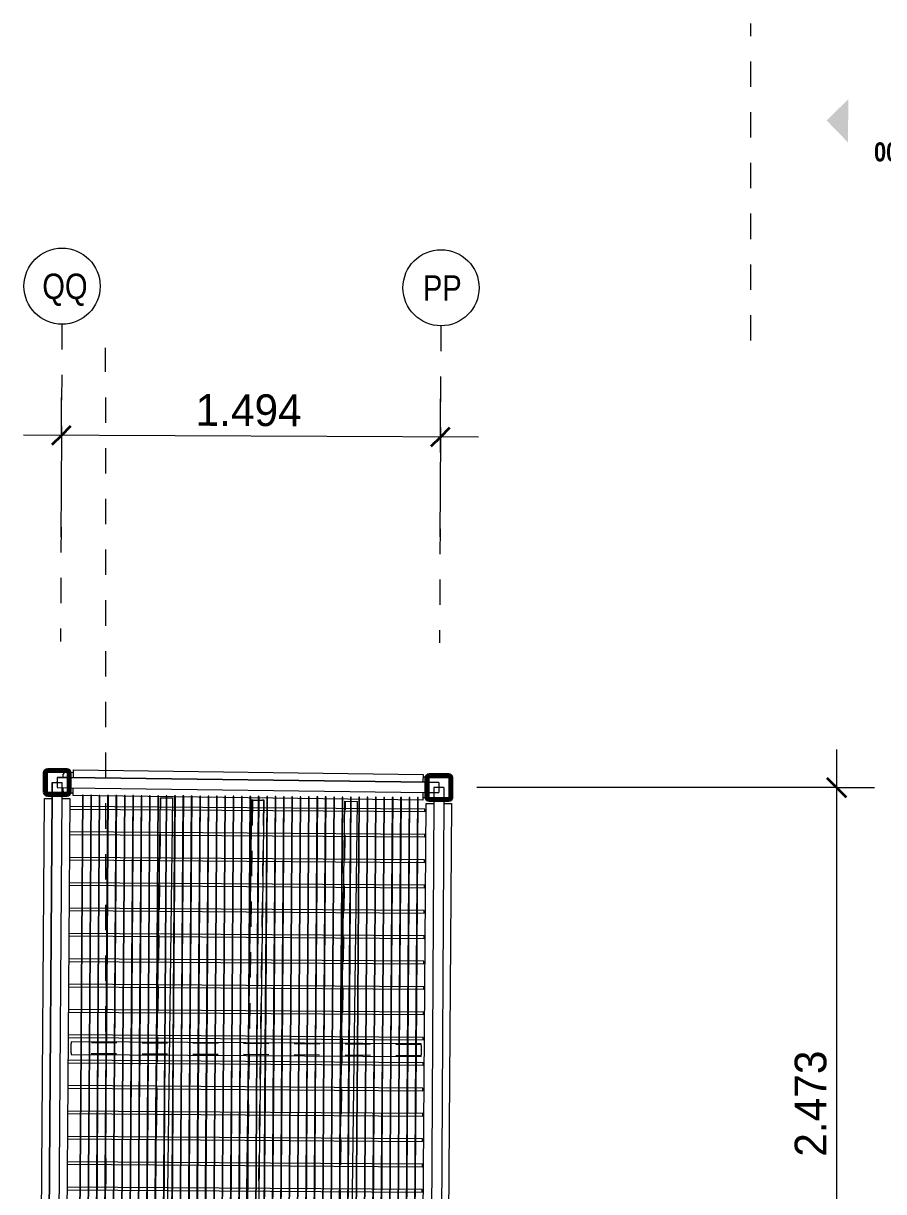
# Model space of a CAD drawing. Header units: metres. Extents: x 0.7 to 94.6, y -58.8 to 13.6.
# Drawn here: x 31.047 to 34.437, y -40.562 to -35.957 of the extents above; entities that cross this region are included whole.
import ezdxf

# ---------------------------------------------------------------- set-up
doc = ezdxf.new("R2010")
doc.units = ezdxf.units.M
doc.linetypes.add('Grid Line', pattern=[0.022225, 0.0127, -0.003175, 0.003175, -0.003175])
doc.linetypes.add('Hidden', pattern=[0.007144, 0.004763, -0.002381])
for name, color, linetype, lineweight in [('A-ANNO-DIMS', 7, 'Continuous', 9), ('A-ANNO-DIMS-50', 7, 'Continuous', 9), ('A-FLOR-HRAL', 7, 'Continuous', 18), ('A-GENM', 7, 'Continuous', 18), ('C-TOPO', 7, 'Continuous', 18), ('G-ANNO-SYMB', 7, 'Continuous', 9), ('S-BEAM', 7, 'Continuous', 18), ('S-COLS', 7, 'Continuous', 18), ('S-GRID', 7, 'Continuous', 9), ('S-GRID-IDEN', 7, 'Continuous', 9)]:
    doc.layers.add(name, color=color, linetype=linetype, lineweight=lineweight)
doc.styles.add('Century Gothic', font='GOTHIC.TTF', dxfattribs={"height": 0.125})
doc.styles.add('Saira Condensed', font='SairaCondensed-Regular.ttf', dxfattribs={"height": 0.1})
doc.styles.add('Saira Condensed_B', font='', dxfattribs={"height": 0.075})
doc.styles.get('Saira Condensed_B').set_extended_font_data('Saira Condensed', bold=True)
doc.dimstyles.new('C_G_2_5mm', dxfattribs={"dimscale": 0.3048, "dimtxt": 0.130521, "dimasz": 0.246063, "dimexe": 0.492126, "dimexo": 0.328084, "dimgap": 0.016404, "dimtad": 1, "dimdec": 3, "dimrnd": 0.001, "dimzin": 0, "dimdsep": 46, "dimtxsty": 'Century Gothic', "dimblk1": 'OBLIQUE', "dimblk2": 'OBLIQUE', "dimsah": 1, "dimcen": 0.09, "dimdle": 0.492126, "dimazin": 2, "dimtfac": 1, "dimtdec": 4, "dimtix": 1, "dimtmove": 0, "dimatfit": 3, "dimfxl": 1, "dimtvp": 1, "dimtolj": 1, "dimtzin": 0, "dimarcsym": 2})

# ---------------------------------------------------------------- blocks, each defined once
blk = doc.blocks.new('YADRAN_LASQUEMAS_ARQ_MO_000_SITIO_rvt-3-PLANTA TERRAZAS EXISTENTE -Actualización - Zona 02 - NAUX02')
at = {"layer": 'C-TOPO', "color": 254, "linetype": 'Hidden', "true_color": 0xcccccc}
blk.add_line((5.5656, -56.5313), (5.5555, -37.2364), dxfattribs=at)
blk = doc.blocks.new('FCA_N_Columna de acero - 100 x 100 mm-2381346-PLANTA TERRAZAS EXISTENTE -Actualización - Zona 02 - NAUX02')
at = {"layer": 'S-COLS', "lineweight": 50}
for p, q in [((0.038, 0.05), (-0.038, 0.05)), ((-0.05, 0.038), (-0.05, -0.038)), ((-0.044, -0.038), (-0.044, 0.038)), ((-0.038, 0.044), (0.038, 0.044)), ((0.044, 0.038), (0.044, -0.038)), ((0.05, -0.038), (0.05, 0.038)), ((0.038, -0.044), (-0.038, -0.044)), ((-0.038, -0.05), (0.038, -0.05))]:
    blk.add_line(p, q, dxfattribs=at)
for centre, radius, start, end in [((-0.038, 0.038), 0.012, 90, 180), ((0.038, 0.038), 0.012, 360, 90), ((-0.038, 0.038), 0.006, 90, 180), ((0.038, 0.038), 0.006, 0, 90), ((-0.038, -0.038), 0.012, 180, 270), ((-0.038, -0.038), 0.006, 180, 270), ((0.038, -0.038), 0.006, 270, 360), ((0.038, -0.038), 0.012, 270, 360)]:
    blk.add_arc(centre, radius, start, end, dxfattribs=at)
blk = doc.blocks.new('FCA_N_Columna de acero - 100 x 100 mm-2383056-PLANTA TERRAZAS EXISTENTE -Actualización - Zona 02 - NAUX02')
at = {"layer": 'S-COLS', "lineweight": 50}
for p, q in [((0.038, 0.05), (-0.038, 0.05)), ((-0.05, 0.038), (-0.05, -0.038)), ((-0.044, -0.038), (-0.044, 0.038)), ((-0.038, 0.044), (0.038, 0.044)), ((0.044, 0.038), (0.044, -0.038)), ((0.05, -0.038), (0.05, 0.038)), ((0.038, -0.044), (-0.038, -0.044)), ((-0.038, -0.05), (0.038, -0.05))]:
    blk.add_line(p, q, dxfattribs=at)
for centre, radius, start, end in [((-0.038, 0.038), 0.012, 90, 180), ((0.038, 0.038), 0.012, 360, 90), ((-0.038, 0.038), 0.006, 90, 180), ((0.038, 0.038), 0.006, 0, 90), ((-0.038, -0.038), 0.012, 180, 270), ((-0.038, -0.038), 0.006, 180, 270), ((0.038, -0.038), 0.006, 270, 360), ((0.038, -0.038), 0.012, 270, 360)]:
    blk.add_arc(centre, radius, start, end, dxfattribs=at)
blk = doc.blocks.new('M_S Shapes - 200x100 mm-2389673-PLANTA TERRAZAS EXISTENTE -Actualización - Zona 02 - NAUX02')
at = {"layer": 'S-BEAM'}
for p, q in [((-0.6889, 0.02), (-0.6889, 0.05)), ((-0.6889, 0.05), (0.6889, 0.05)), ((0.6889, 0.05), (0.6889, 0.02)), ((-0.6889, -0.05), (-0.6889, -0.02)), ((0.6889, -0.02), (0.6889, -0.05)), ((0.6889, -0.05), (-0.6889, -0.05))]:
    blk.add_line(p, q, dxfattribs=at)
blk = doc.blocks.new('M_HSS Square - 80 x 80 mm-2390024-PLANTA TERRAZAS EXISTENTE -Actualización - Zona 02 - NAUX02')
at = {"layer": 'S-BEAM'}
for p, q in [((6.8201, -38.9286), (6.8061, -38.9284)), ((6.8275, -38.935), (6.8273, -38.9487)), ((6.8268, -38.9887), (6.8266, -39.0023)), ((6.8051, -39.0084), (6.8195, -39.0086))]:
    blk.add_line(p, q, dxfattribs=at)
for centre, start_param, end_param in [((6.8215, -38.9349), 4.712389, 5.497787), ((6.8207, -39.0022), 3.972421, 4.712389)]:
    blk.add_ellipse(centre, major_axis=(0.00008, 0.00636), ratio=0.93358, start_param=start_param, end_param=end_param, dxfattribs=at)
blk = doc.blocks.new('M_HSS Square - 80 x 80 mm-2390025-PLANTA TERRAZAS EXISTENTE -Actualización - Zona 02 - NAUX02')
at = {"layer": 'S-BEAM'}
for p, q in [((5.3883, -38.9295), (5.3885, -38.9165)), ((5.4082, -38.9104), (5.3945, -38.9102)), ((5.4284, -38.9106), (5.4142, -38.9105)), ((5.3877, -38.9838), (5.3878, -38.97)), ((5.3935, -38.9902), (5.4072, -38.9904)), ((5.4132, -38.9905), (5.4274, -38.9906))]:
    blk.add_line(p, q, dxfattribs=at)
for centre, start_param, end_param in [((5.3944, -38.9166), 0, 1.570796), ((5.3936, -38.9838), 1.570796, 3.141593)]:
    blk.add_ellipse(centre, major_axis=(0.00008, 0.00636), ratio=0.924653, start_param=start_param, end_param=end_param, dxfattribs=at)
blk = doc.blocks.new('M_S Shapes - 200x100 mm-2390290-PLANTA TERRAZAS EXISTENTE -Actualización - Zona 02 - NAUX02')
at = {"layer": 'S-BEAM'}
for p, q in [((0.4933, 0.05), (2.9358, 0.05)), ((2.9358, 0.05), (2.9358, 0.0199)), ((2.9358, -0.0201), (2.9358, -0.05)), ((2.9358, -0.05), (0.6311, -0.05))]:
    blk.add_line(p, q, dxfattribs=at)
blk = doc.blocks.new('M_S Shapes - 200x100 mm-V34-PLANTA TERRAZAS EXISTENTE -Actualización - Zona 02 - NAUX02')
at = {"layer": 'S-BEAM'}
for p, q in [((-2.9358, 0.05), (2.9358, 0.05)), ((2.9358, 0.05), (2.9358, 0.02)), ((2.9358, -0.02), (2.9358, -0.05)), ((1.9987, -0.05), (-2.9005, -0.05)), ((2.9358, -0.05), (1.9992, -0.05))]:
    blk.add_line(p, q, dxfattribs=at)
blk = doc.blocks.new('M_HSS Square - 50 x 50 mm-2390655-PLANTA TERRAZAS EXISTENTE -Actualización - Zona 02 - NAUX02')
at = {"layer": 'S-BEAM'}
for p, q in [((0.6895, 0.025), (-0.6895, 0.025)), ((-0.6895, 0.025), (-0.6895, 0.01864)), ((-0.6895, -0.01864), (-0.6895, 0.01864)), ((0.6895, 0.01864), (0.6895, 0.025)), ((0.6895, 0.01864), (0.6895, -0.01864)), ((-0.6895, -0.01864), (-0.6895, -0.025)), ((-0.6895, -0.025), (0.6895, -0.025)), ((0.6895, -0.025), (0.6895, -0.01864))]:
    blk.add_line(p, q, dxfattribs=at)
at = {"layer": 'S-BEAM', "linetype": 'Hidden'}
for p, q in [((0.6895, 0.02182), (-0.6895, 0.02182)), ((0.6895, -0.02182), (-0.6895, -0.02182))]:
    blk.add_line(p, q, dxfattribs=at)
blk = doc.blocks.new('M_HSS Square - 50 x 50 mm-2391063-PLANTA TERRAZAS EXISTENTE -Actualización - Zona 02 - NAUX02')
at = {"layer": 'S-BEAM'}
for p, q in [((5.9483, 0.025), (4.1125, 0.025)), ((5.9483, 0.0186), (5.9483, 0.025)), ((5.9483, 0.0186), (5.9483, -0.0186)), ((4.1131, -0.025), (5.9483, -0.025)), ((5.9483, -0.025), (5.9483, -0.0186))]:
    blk.add_line(p, q, dxfattribs=at)
at = {"layer": 'S-BEAM', "linetype": 'Hidden'}
for p, q in [((5.9483, 0.0218), (4.1125, 0.0218)), ((5.9483, -0.0218), (4.1131, -0.0218))]:
    blk.add_line(p, q, dxfattribs=at)
blk = doc.blocks.new('M_L-Angle - L51X51X3_2-2392226-PLANTA TERRAZAS EXISTENTE -Actualización - Zona 02 - NAUX02')
at = {"layer": 'S-BEAM'}
for p, q in [((5.9486, 0.0136), (3.5146, 0.0136)), ((5.9486, 0.0136), (5.9486, -0.0372)), ((3.5149, -0.0372), (5.9486, -0.0372))]:
    blk.add_line(p, q, dxfattribs=at)
at = {"layer": 'S-BEAM', "linetype": 'Hidden'}
blk.add_line((3.5147, 0.0104), (5.9486, 0.0104), dxfattribs=at)
blk = doc.blocks.new('M_L-Angle - L51X51X3_2-2392227-PLANTA TERRAZAS EXISTENTE -Actualización - Zona 02 - NAUX02')
at = {"layer": 'S-BEAM'}
for p, q in [((4.7072, 0.0136), (-5.3929, 0.0136)), ((5.9495, 0.0136), (4.7076, 0.0136)), ((5.9495, 0.0136), (5.9495, -0.0372)), ((-5.3922, -0.0372), (5.9495, -0.0372))]:
    blk.add_line(p, q, dxfattribs=at)
at = {"layer": 'S-BEAM', "linetype": 'Hidden'}
for p, q in [((-5.3928, 0.0104), (4.7073, 0.0104)), ((4.7077, 0.0104), (5.9495, 0.0104))]:
    blk.add_line(p, q, dxfattribs=at)
blk = doc.blocks.new('M_RVR_Grating - Grating 2-2396054-PLANTA TERRAZAS EXISTENTE -Actualización - Zona 02 - NAUX02')
at = {"layer": 'A-GENM', "color": 253, "true_color": 0xaaaaaa}
for p, q in [((-0.65, 0.5), (-0.65, -0.45)), ((-0.647, 0.5), (-0.65, 0.5)), ((-0.647, -0.45), (-0.647, 0.5)), ((-0.617, 0.5), (-0.617, -0.5)), ((-0.614, 0.5), (-0.617, 0.5)), ((-0.614, -0.5), (-0.614, 0.5)), ((-0.584, 0.5), (-0.584, -0.4497)), ((-0.581, 0.5), (-0.584, 0.5)), ((-0.581, -0.4497), (-0.581, 0.5)), ((-0.551, 0.5), (-0.551, -0.4495)), ((-0.548, 0.5), (-0.551, 0.5)), ((-0.548, -0.4495), (-0.548, 0.5)), ((-0.518, 0.5), (-0.518, -0.5)), ((-0.515, 0.5), (-0.518, 0.5)), ((-0.515, -0.5), (-0.515, 0.5)), ((-0.485, 0.5), (-0.485, -0.5)), ((-0.482, 0.5), (-0.485, 0.5)), ((-0.482, -0.5), (-0.482, 0.5)), ((-0.452, 0.5), (-0.452, -0.5)), ((-0.449, 0.5), (-0.452, 0.5)), ((-0.449, -0.5), (-0.449, 0.5)), ((-0.419, 0.5), (-0.419, -0.5)), ((-0.416, 0.5), (-0.419, 0.5)), ((-0.416, -0.5), (-0.416, 0.5)), ((-0.386, 0.5), (-0.386, -0.5)), ((-0.383, 0.5), (-0.386, 0.5)), ((-0.383, -0.5), (-0.383, 0.5)), ((-0.353, 0.5), (-0.353, -0.5)), ((-0.35, 0.5), (-0.353, 0.5)), ((-0.35, -0.5), (-0.35, 0.5)), ((-0.32, 0.5), (-0.32, -0.5)), ((-0.317, 0.5), (-0.32, 0.5)), ((-0.317, -0.5), (-0.317, 0.5)), ((-0.287, 0.5), (-0.287, -0.5)), ((-0.284, 0.5), (-0.287, 0.5)), ((-0.284, -0.5), (-0.284, 0.5)), ((-0.254, 0.5), (-0.254, -0.5)), ((-0.251, 0.5), (-0.254, 0.5)), ((-0.251, -0.5), (-0.251, 0.5)), ((-0.221, 0.5), (-0.221, -0.5)), ((-0.218, 0.5), (-0.221, 0.5)), ((-0.218, -0.5), (-0.218, 0.5)), ((-0.188, 0.5), (-0.188, -0.5)), ((-0.185, 0.5), (-0.188, 0.5)), ((-0.185, -0.5), (-0.185, 0.5)), ((-0.155, 0.5), (-0.155, -0.5)), ((-0.152, 0.5), (-0.155, 0.5)), ((-0.152, -0.5), (-0.152, 0.5)), ((-0.122, 0.5), (-0.122, -0.5)), ((-0.119, 0.5), (-0.122, 0.5)), ((-0.119, -0.5), (-0.119, 0.5)), ((-0.089, 0.5), (-0.089, -0.5)), ((-0.086, 0.5), (-0.089, 0.5)), ((-0.086, -0.5), (-0.086, 0.5)), ((-0.056, 0.5), (-0.056, -0.5)), ((-0.053, 0.5), (-0.056, 0.5)), ((-0.053, -0.5), (-0.053, 0.5)), ((-0.023, 0.5), (-0.023, -0.5)), ((-0.02, 0.5), (-0.023, 0.5)), ((-0.02, -0.5), (-0.02, 0.5)), ((0.01, 0.5), (0.01, -0.5)), ((0.013, 0.5), (0.01, 0.5)), ((0.013, -0.5), (0.013, 0.5)), ((0.043, 0.5), (0.043, -0.5)), ((0.046, 0.5), (0.043, 0.5)), ((0.046, -0.5), (0.046, 0.5)), ((0.076, 0.5), (0.076, -0.5)), ((0.079, 0.5), (0.076, 0.5)), ((0.079, -0.5), (0.079, 0.5)), ((0.109, 0.5), (0.109, -0.5)), ((0.112, 0.5), (0.109, 0.5)), ((0.112, -0.5), (0.112, 0.5)), ((0.142, 0.5), (0.142, -0.5)), ((0.145, 0.5), (0.142, 0.5)), ((0.145, -0.5), (0.145, 0.5)), ((0.175, 0.5), (0.175, -0.5)), ((0.178, 0.5), (0.175, 0.5)), ((0.178, -0.5), (0.178, 0.5)), ((0.208, 0.5), (0.208, -0.5)), ((0.211, 0.5), (0.208, 0.5)), ((0.211, -0.5), (0.211, 0.5)), ((0.241, 0.5), (0.241, -0.5)), ((0.244, 0.5), (0.241, 0.5)), ((0.244, -0.5), (0.244, 0.5)), ((0.274, 0.5), (0.274, -0.5)), ((0.277, 0.5), (0.274, 0.5)), ((0.277, -0.5), (0.277, 0.5)), ((0.307, 0.5), (0.307, -0.5)), ((0.31, 0.5), (0.307, 0.5)), ((0.31, -0.5), (0.31, 0.5)), ((0.34, 0.5), (0.34, -0.5)), ((0.343, 0.5), (0.34, 0.5)), ((0.343, -0.5), (0.343, 0.5)), ((0.373, 0.5), (0.373, -0.5)), ((0.376, 0.5), (0.373, 0.5)), ((0.376, -0.5), (0.376, 0.5)), ((0.406, 0.5), (0.406, -0.5)), ((0.409, 0.5), (0.406, 0.5)), ((0.409, -0.5), (0.409, 0.5)), ((0.439, 0.5), (0.439, -0.5)), ((0.442, 0.5), (0.439, 0.5)), ((0.442, -0.5), (0.442, 0.5)), ((0.472, 0.5), (0.472, -0.5)), ((0.475, 0.5), (0.472, 0.5)), ((0.475, -0.5), (0.475, 0.5)), ((0.505, 0.5), (0.505, -0.5)), ((0.508, 0.5), (0.505, 0.5)), ((0.508, -0.5), (0.508, 0.5)), ((0.538, 0.5), (0.538, -0.5)), ((0.541, 0.5), (0.538, 0.5)), ((0.541, -0.5), (0.541, 0.5)), ((0.571, 0.5), (0.571, -0.5)), ((0.574, 0.5), (0.571, 0.5)), ((0.574, -0.5), (0.574, 0.5)), ((0.604, 0.5), (0.604, -0.5)), ((0.607, 0.5), (0.604, 0.5)), ((0.607, -0.5), (0.607, 0.5)), ((0.637, 0.5), (0.637, -0.5)), ((0.64, 0.5), (0.637, 0.5)), ((0.64, -0.5), (0.64, 0.5)), ((0.67, 0.5), (0.67, -0.5)), ((0.673, 0.5), (0.67, 0.5)), ((0.673, -0.5), (0.673, 0.5)), ((0.7, 0.455), (-0.7, 0.455)), ((-0.7, 0.445), (0.7, 0.445)), ((0.7, 0.445), (0.7, 0.455)), ((0.7, 0.355), (-0.7, 0.355)), ((-0.7, 0.345), (0.7, 0.345)), ((0.7, 0.345), (0.7, 0.355)), ((0.7, 0.255), (-0.7, 0.255)), ((-0.7, 0.245), (0.7, 0.245)), ((0.7, 0.245), (0.7, 0.255)), ((0.7, 0.155), (-0.7, 0.155)), ((-0.7, 0.145), (0.7, 0.145)), ((0.7, 0.145), (0.7, 0.155)), ((0.7, 0.055), (-0.7, 0.055)), ((0.7, 0.045), (0.7, 0.055)), ((-0.7, 0.045), (0.7, 0.045)), ((0.7, -0.045), (-0.7, -0.045)), ((0.7, -0.055), (0.7, -0.045)), ((-0.7, -0.055), (0.7, -0.055)), ((0.7, -0.145), (-0.7, -0.145)), ((-0.7, -0.155), (0.7, -0.155)), ((0.7, -0.155), (0.7, -0.145)), ((0.7, -0.245), (-0.7, -0.245)), ((-0.7, -0.255), (0.7, -0.255)), ((0.7, -0.255), (0.7, -0.245)), ((0.7, -0.345), (-0.7, -0.345)), ((-0.7, -0.355), (0.7, -0.355)), ((0.7, -0.355), (0.7, -0.345)), ((0.7, -0.445), (-0.7, -0.445)), ((-0.7, -0.45), (-0.7, -0.4505)), ((-0.7, -0.455), (0.7, -0.455)), ((-0.65, -0.4502), (-0.65, -0.5)), ((-0.647, -0.5), (-0.647, -0.4502)), ((-0.584, -0.4499), (-0.584, -0.5)), ((-0.581, -0.5), (-0.581, -0.4499)), ((-0.551, -0.45), (-0.551, -0.5)), ((-0.548, -0.5), (-0.548, -0.45)), ((0.7, -0.455), (0.7, -0.445)), ((-0.65, -0.5), (-0.647, -0.5)), ((-0.617, -0.5), (-0.614, -0.5)), ((-0.584, -0.5), (-0.581, -0.5)), ((-0.551, -0.5), (-0.548, -0.5)), ((-0.518, -0.5), (-0.515, -0.5)), ((-0.485, -0.5), (-0.482, -0.5)), ((-0.452, -0.5), (-0.449, -0.5)), ((-0.419, -0.5), (-0.416, -0.5)), ((-0.386, -0.5), (-0.383, -0.5)), ((-0.353, -0.5), (-0.35, -0.5)), ((-0.32, -0.5), (-0.317, -0.5)), ((-0.287, -0.5), (-0.284, -0.5)), ((-0.254, -0.5), (-0.251, -0.5)), ((-0.221, -0.5), (-0.218, -0.5)), ((-0.188, -0.5), (-0.185, -0.5)), ((-0.155, -0.5), (-0.152, -0.5)), ((-0.122, -0.5), (-0.119, -0.5)), ((-0.089, -0.5), (-0.086, -0.5)), ((-0.056, -0.5), (-0.053, -0.5)), ((-0.023, -0.5), (-0.02, -0.5)), ((0.01, -0.5), (0.013, -0.5)), ((0.043, -0.5), (0.046, -0.5)), ((0.076, -0.5), (0.079, -0.5)), ((0.109, -0.5), (0.112, -0.5)), ((0.142, -0.5), (0.145, -0.5)), ((0.175, -0.5), (0.178, -0.5)), ((0.208, -0.5), (0.211, -0.5)), ((0.241, -0.5), (0.244, -0.5)), ((0.274, -0.5), (0.277, -0.5)), ((0.307, -0.5), (0.31, -0.5)), ((0.34, -0.5), (0.343, -0.5)), ((0.373, -0.5), (0.376, -0.5)), ((0.406, -0.5), (0.409, -0.5)), ((0.439, -0.5), (0.442, -0.5)), ((0.472, -0.5), (0.475, -0.5)), ((0.505, -0.5), (0.508, -0.5)), ((0.538, -0.5), (0.541, -0.5)), ((0.571, -0.5), (0.574, -0.5)), ((0.604, -0.5), (0.607, -0.5)), ((0.637, -0.5), (0.64, -0.5)), ((0.67, -0.5), (0.673, -0.5))]:
    blk.add_line(p, q, dxfattribs=at)
blk = doc.blocks.new('M_RVR_Grating - Grating 2-2400766-PLANTA TERRAZAS EXISTENTE -Actualización - Zona 02 - NAUX02')
at = {"layer": 'A-GENM', "color": 253, "true_color": 0xaaaaaa}
for p, q in [((-0.647, 0.5), (-0.65, 0.5)), ((-0.65, 0.5), (-0.65, -0.5)), ((-0.647, -0.5), (-0.647, 0.5)), ((-0.614, 0.5), (-0.617, 0.5)), ((-0.617, 0.5), (-0.617, -0.5)), ((-0.614, -0.5), (-0.614, 0.5)), ((-0.581, 0.5), (-0.584, 0.5)), ((-0.584, 0.5), (-0.584, -0.5)), ((-0.581, -0.5), (-0.581, 0.5)), ((-0.548, 0.5), (-0.551, 0.5)), ((-0.551, 0.5), (-0.551, -0.5)), ((-0.548, -0.5), (-0.548, 0.5)), ((-0.515, 0.5), (-0.518, 0.5)), ((-0.518, 0.5), (-0.518, -0.5)), ((-0.515, -0.5), (-0.515, 0.5)), ((-0.482, 0.5), (-0.485, 0.5)), ((-0.485, 0.5), (-0.485, 0.25)), ((-0.482, 0.25), (-0.482, 0.5)), ((-0.449, 0.5), (-0.452, 0.5)), ((-0.452, 0.5), (-0.452, 0.25)), ((-0.449, 0.25), (-0.449, 0.5)), ((-0.416, 0.5), (-0.419, 0.5)), ((-0.419, 0.5), (-0.419, 0.25)), ((-0.416, 0.25), (-0.416, 0.5)), ((-0.383, 0.5), (-0.386, 0.5)), ((-0.386, 0.5), (-0.386, 0.2502)), ((-0.383, 0.2502), (-0.383, 0.5)), ((-0.35, 0.5), (-0.353, 0.5)), ((-0.353, 0.5), (-0.353, 0.2504)), ((-0.35, 0.2504), (-0.35, 0.5)), ((-0.317, 0.5), (-0.32, 0.5)), ((-0.32, 0.5), (-0.32, -0.5)), ((-0.317, -0.5), (-0.317, 0.5)), ((-0.284, 0.5), (-0.287, 0.5)), ((-0.287, 0.5), (-0.287, -0.5)), ((-0.284, -0.5), (-0.284, 0.5)), ((-0.251, 0.5), (-0.254, 0.5)), ((-0.254, 0.5), (-0.254, -0.05)), ((-0.251, -0.05), (-0.251, 0.5)), ((-0.218, 0.5), (-0.221, 0.5)), ((-0.221, 0.5), (-0.221, -0.05)), ((-0.218, -0.05), (-0.218, 0.5)), ((-0.185, 0.5), (-0.188, 0.5)), ((-0.188, 0.5), (-0.188, -0.0499)), ((-0.185, -0.0499), (-0.185, 0.5)), ((-0.152, 0.5), (-0.155, 0.5)), ((-0.155, 0.5), (-0.155, -0.0497)), ((-0.152, -0.0497), (-0.152, 0.5)), ((-0.119, 0.5), (-0.122, 0.5)), ((-0.122, 0.5), (-0.122, -0.0495)), ((-0.119, -0.0495), (-0.119, 0.5)), ((-0.086, 0.5), (-0.089, 0.5)), ((-0.089, 0.5), (-0.089, -0.5)), ((-0.086, -0.5), (-0.086, 0.5)), ((-0.053, 0.5), (-0.056, 0.5)), ((-0.056, 0.5), (-0.056, -0.35)), ((-0.053, -0.35), (-0.053, 0.5)), ((-0.02, 0.5), (-0.023, 0.5)), ((-0.023, 0.5), (-0.023, -0.35)), ((-0.02, -0.35), (-0.02, 0.5)), ((0.013, 0.5), (0.01, 0.5)), ((0.01, 0.5), (0.01, -0.35)), ((0.013, -0.35), (0.013, 0.5)), ((0.046, 0.5), (0.043, 0.5)), ((0.043, 0.5), (0.043, -0.3498)), ((0.046, -0.3498), (0.046, 0.5)), ((0.079, 0.5), (0.076, 0.5)), ((0.076, 0.5), (0.076, -0.3496)), ((0.079, -0.3496), (0.079, 0.5)), ((0.112, 0.5), (0.109, 0.5)), ((0.109, 0.5), (0.109, -0.5)), ((0.112, -0.5), (0.112, 0.5)), ((0.145, 0.5), (0.142, 0.5)), ((0.142, 0.5), (0.142, -0.5)), ((0.145, -0.5), (0.145, 0.5)), ((0.178, 0.5), (0.175, 0.5)), ((0.175, 0.5), (0.175, -0.5)), ((0.178, -0.5), (0.178, 0.5)), ((0.211, 0.5), (0.208, 0.5)), ((0.208, 0.5), (0.208, -0.5)), ((0.211, -0.5), (0.211, 0.5)), ((0.244, 0.5), (0.241, 0.5)), ((0.241, 0.5), (0.241, -0.5)), ((0.244, -0.5), (0.244, 0.5)), ((0.277, 0.5), (0.274, 0.5)), ((0.274, 0.5), (0.274, -0.5)), ((0.277, -0.5), (0.277, 0.5)), ((0.31, 0.5), (0.307, 0.5)), ((0.307, 0.5), (0.307, -0.5)), ((0.31, -0.5), (0.31, 0.5)), ((0.343, 0.5), (0.34, 0.5)), ((0.34, 0.5), (0.34, -0.5)), ((0.343, -0.5), (0.343, 0.5)), ((0.376, 0.5), (0.373, 0.5)), ((0.373, 0.5), (0.373, -0.5)), ((0.376, -0.5), (0.376, 0.5)), ((0.409, 0.5), (0.406, 0.5)), ((0.406, 0.5), (0.406, -0.5)), ((0.409, -0.5), (0.409, 0.5)), ((0.442, 0.5), (0.439, 0.5)), ((0.439, 0.5), (0.439, -0.5)), ((0.442, -0.5), (0.442, 0.5)), ((0.475, 0.5), (0.472, 0.5)), ((0.472, 0.5), (0.472, -0.5)), ((0.475, -0.5), (0.475, 0.5)), ((0.508, 0.5), (0.505, 0.5)), ((0.505, 0.5), (0.505, -0.5)), ((0.508, -0.5), (0.508, 0.5)), ((0.541, 0.5), (0.538, 0.5)), ((0.538, 0.5), (0.538, -0.5)), ((0.541, -0.5), (0.541, 0.5)), ((0.574, 0.5), (0.571, 0.5)), ((0.571, 0.5), (0.571, -0.5)), ((0.574, -0.5), (0.574, 0.5)), ((0.607, 0.5), (0.604, 0.5)), ((0.604, 0.5), (0.604, -0.5)), ((0.607, -0.5), (0.607, 0.5)), ((0.64, 0.5), (0.637, 0.5)), ((0.637, 0.5), (0.637, -0.5)), ((0.64, -0.5), (0.64, 0.5)), ((0.673, 0.5), (0.67, 0.5)), ((0.67, 0.5), (0.67, -0.5)), ((0.673, -0.5), (0.673, 0.5)), ((0.7, 0.455), (-0.7, 0.455)), ((-0.7, 0.445), (0.7, 0.445)), ((0.7, 0.445), (0.7, 0.455)), ((0.7, 0.355), (-0.7, 0.355)), ((-0.7, 0.345), (0.7, 0.345)), ((0.7, 0.345), (0.7, 0.355)), ((0.7, 0.255), (-0.7, 0.255)), ((-0.7, 0.245), (0.7, 0.245)), ((-0.485, 0.2495), (-0.485, -0.5)), ((-0.482, -0.5), (-0.482, 0.2495)), ((-0.452, 0.2497), (-0.452, -0.5)), ((-0.449, -0.5), (-0.449, 0.2497)), ((-0.419, 0.2499), (-0.419, -0.5)), ((-0.416, -0.5), (-0.416, 0.25)), ((-0.386, 0.25), (-0.386, -0.5)), ((-0.383, -0.5), (-0.383, 0.25)), ((-0.353, 0.25), (-0.353, -0.5)), ((-0.35, -0.5), (-0.35, 0.25)), ((0.7, 0.245), (0.7, 0.255)), ((0.7, 0.155), (-0.7, 0.155)), ((-0.7, 0.145), (0.7, 0.145)), ((0.7, 0.145), (0.7, 0.155)), ((0.7, 0.055), (-0.7, 0.055)), ((0.7, 0.045), (0.7, 0.055)), ((-0.7, 0.045), (0.7, 0.045)), ((0.7, -0.045), (-0.7, -0.045)), ((0.7, -0.055), (0.7, -0.045)), ((-0.7, -0.055), (0.7, -0.055)), ((-0.254, -0.0504), (-0.254, -0.5)), ((-0.251, -0.5), (-0.251, -0.0504)), ((-0.221, -0.0502), (-0.221, -0.5)), ((-0.218, -0.5), (-0.218, -0.0501)), ((-0.188, -0.05), (-0.188, -0.5)), ((-0.185, -0.5), (-0.185, -0.05)), ((-0.155, -0.05), (-0.155, -0.5)), ((-0.152, -0.5), (-0.152, -0.05)), ((-0.122, -0.05), (-0.122, -0.5)), ((-0.119, -0.5), (-0.119, -0.05)), ((0.7, -0.145), (-0.7, -0.145)), ((-0.7, -0.155), (0.7, -0.155)), ((0.7, -0.155), (0.7, -0.145)), ((0.7, -0.245), (-0.7, -0.245)), ((-0.7, -0.255), (0.7, -0.255)), ((0.7, -0.255), (0.7, -0.245)), ((0.7, -0.345), (-0.7, -0.345)), ((-0.7, -0.355), (0.7, -0.355)), ((-0.056, -0.3505), (-0.056, -0.5)), ((-0.053, -0.5), (-0.053, -0.3505)), ((-0.023, -0.3503), (-0.023, -0.5)), ((-0.02, -0.5), (-0.02, -0.3503)), ((0.01, -0.35), (0.01, -0.5)), ((0.013, -0.5), (0.013, -0.35)), ((0.043, -0.35), (0.043, -0.5)), ((0.046, -0.5), (0.046, -0.35)), ((0.076, -0.35), (0.076, -0.5)), ((0.079, -0.5), (0.079, -0.35)), ((0.7, -0.355), (0.7, -0.345)), ((0.7, -0.445), (-0.7, -0.445)), ((-0.7, -0.455), (0.7, -0.455)), ((0.7, -0.455), (0.7, -0.445)), ((-0.65, -0.5), (-0.647, -0.5)), ((-0.617, -0.5), (-0.614, -0.5)), ((-0.584, -0.5), (-0.581, -0.5)), ((-0.551, -0.5), (-0.548, -0.5)), ((-0.518, -0.5), (-0.515, -0.5)), ((-0.485, -0.5), (-0.482, -0.5)), ((-0.452, -0.5), (-0.449, -0.5)), ((-0.419, -0.5), (-0.416, -0.5)), ((-0.386, -0.5), (-0.383, -0.5)), ((-0.353, -0.5), (-0.35, -0.5)), ((-0.32, -0.5), (-0.317, -0.5)), ((-0.287, -0.5), (-0.284, -0.5)), ((-0.254, -0.5), (-0.251, -0.5)), ((-0.221, -0.5), (-0.218, -0.5)), ((-0.188, -0.5), (-0.185, -0.5)), ((-0.155, -0.5), (-0.152, -0.5)), ((-0.122, -0.5), (-0.119, -0.5)), ((-0.089, -0.5), (-0.086, -0.5)), ((-0.056, -0.5), (-0.053, -0.5)), ((-0.023, -0.5), (-0.02, -0.5)), ((0.01, -0.5), (0.013, -0.5)), ((0.043, -0.5), (0.046, -0.5)), ((0.076, -0.5), (0.079, -0.5)), ((0.109, -0.5), (0.112, -0.5)), ((0.142, -0.5), (0.145, -0.5)), ((0.175, -0.5), (0.178, -0.5)), ((0.208, -0.5), (0.211, -0.5)), ((0.241, -0.5), (0.244, -0.5)), ((0.274, -0.5), (0.277, -0.5)), ((0.307, -0.5), (0.31, -0.5)), ((0.34, -0.5), (0.343, -0.5)), ((0.373, -0.5), (0.376, -0.5)), ((0.406, -0.5), (0.409, -0.5)), ((0.439, -0.5), (0.442, -0.5)), ((0.472, -0.5), (0.475, -0.5)), ((0.505, -0.5), (0.508, -0.5)), ((0.538, -0.5), (0.541, -0.5)), ((0.571, -0.5), (0.574, -0.5)), ((0.604, -0.5), (0.607, -0.5)), ((0.637, -0.5), (0.64, -0.5)), ((0.67, -0.5), (0.673, -0.5))]:
    blk.add_line(p, q, dxfattribs=at)
blk = doc.blocks.new('Top Rail Type - Top Rail_Internal_-2401983-PLANTA TERRAZAS EXISTENTE -Actualización - Zona 02 - NAUX02')
at = {"layer": 'A-FLOR-HRAL'}
blk.add_line((-7.95, -38.7635), (-7.9522, -38.7627), dxfattribs=at)
blk = doc.blocks.new('Top Rail Type - Top Rail_Internal_-V47-PLANTA TERRAZAS EXISTENTE -Actualización - Zona 02 - NAUX02')
at = {"layer": 'A-FLOR-HRAL'}
for p, q in [((-7.9707, -38.7552), (-7.9872, -38.7961)), ((-7.9336, -38.7701), (-7.9707, -38.7552)), ((-7.9336, -38.7701), (-7.95, -38.8109)), ((-7.9894, -38.8017), (-10.1911, -44.2732)), ((-7.9522, -38.8164), (-10.1539, -44.2879))]:
    blk.add_line(p, q, dxfattribs=at)
blk = doc.blocks.new('Top Rail Type - Top Rail_Internal_-2402019-PLANTA TERRAZAS EXISTENTE -Actualización - Zona 02 - NAUX02')
at = {"layer": 'A-FLOR-HRAL'}
for p, q in [((-9.2956, -38.1887), (-9.3361, -38.172)), ((-9.3512, -38.2091), (-9.3103, -38.2259)), ((-9.3428, -38.1884), (-9.3437, -38.1905)), ((-7.9911, -38.7251), (-9.2901, -38.1909)), ((-9.3048, -38.2281), (-8.0058, -38.7623)), ((-8.0002, -38.7646), (-7.9598, -38.7812)), ((-7.9446, -38.7442), (-7.9855, -38.7274)), ((-7.9522, -38.7627), (-7.9513, -38.7605))]:
    blk.add_line(p, q, dxfattribs=at)
blk = doc.blocks.new('Top Rail Type - Top Rail_Internal_-V48-PLANTA TERRAZAS EXISTENTE -Actualización - Zona 02 - NAUX02')
at = {"layer": 'A-FLOR-HRAL'}
for p, q in [((-9.3361, -38.172), (-9.3513, -38.209)), ((-9.3361, -38.172), (-9.2956, -38.1887)), ((-9.3512, -38.2091), (-9.3103, -38.2259)), ((-9.2901, -38.1909), (-7.9911, -38.7251)), ((-9.3048, -38.2281), (-8.0058, -38.7623)), ((-8.0002, -38.7646), (-7.9598, -38.7812)), ((-7.9855, -38.7274), (-7.9446, -38.7442)), ((-7.9446, -38.7442), (-7.9598, -38.7812))]:
    blk.add_line(p, q, dxfattribs=at)
blk = doc.blocks.new('Top Rail Type - Top Rail_Internal_-2402045-PLANTA TERRAZAS EXISTENTE -Actualización - Zona 02 - NAUX02')
at = {"layer": 'A-FLOR-HRAL'}
for p, q in [((-9.3622, -38.183), (-9.3788, -38.224)), ((-9.3437, -38.1905), (-9.3458, -38.1896)), ((-9.3416, -38.2387), (-9.3252, -38.1981)), ((-9.381, -38.2295), (-11.5895, -43.6982)), ((-11.5523, -43.713), (-9.3438, -38.2442))]:
    blk.add_line(p, q, dxfattribs=at)
blk = doc.blocks.new('Top Rail Type - Top Rail_Internal_-V49-PLANTA TERRAZAS EXISTENTE -Actualización - Zona 02 - NAUX02')
at = {"layer": 'A-FLOR-HRAL'}
for p, q in [((-9.3788, -38.224), (-9.3622, -38.183)), ((-9.3622, -38.183), (-9.3251, -38.198)), ((-9.3416, -38.2387), (-9.3252, -38.1981)), ((-11.5895, -43.6982), (-9.381, -38.2295)), ((-11.5523, -43.713), (-9.3438, -38.2442))]:
    blk.add_line(p, q, dxfattribs=at)
blk = doc.blocks.new('Grid - 3mm-1144979-PLANTA TERRAZAS EXISTENTE -Actualización - Zona 02 - NAUX02')
at = {"layer": 'S-GRID-IDEN'}
blk.add_circle((0, 0), 0.003, dxfattribs=at)
blk = doc.blocks.new('DIMBLOCK12-PLANTA TERRAZAS EXISTENTE -Actualización - Zona 02 - NAUX02')
at = {"layer": 'A-ANNO-DIMS-50'}
for p, q in [((31.1968, -37.5813), (31.1975, -37.4313)), ((32.6904, -37.5876), (32.6911, -37.4377)), ((32.8404, -37.5883), (31.0468, -37.5807)), ((31.1968, -37.5813), (31.1951, -37.9817)), ((32.6904, -37.5876), (32.6888, -37.9817))]:
    blk.add_line(p, q, dxfattribs=at)
at = {"layer": 'A-ANNO-DIMS-50', "lineweight": 35}
for p, q in [((31.1968, -37.5813), (31.2345, -37.544)), ((32.6904, -37.5876), (32.7281, -37.5503)), ((31.1968, -37.5813), (31.1592, -37.6186)), ((32.6904, -37.5876), (32.6528, -37.625))]:
    blk.add_line(p, q, dxfattribs=at)
at = {"layer": 'A-ANNO-DIMS-50', "color": 0, "insert": (31.7258, -37.4183), "char_height": 0.125, "width": 0.52457, "attachment_point": 1, "rotation": 359.7568, "line_spacing_factor": 0.984502, "style": 'Century Gothic'}
blk.add_mtext('1.494', dxfattribs=at)
blk = doc.blocks.new('_Oblique')
at = {"color": 0, "linetype": 'ByBlock', "lineweight": -2}
blk.add_line((-0.5, -0.5), (0.5, 0.5), dxfattribs=at)
blk = doc.blocks.new('Section - Símbolo_Detalle_Plano-1146154-PLANTA TERRAZAS EXISTENTE -Actualización - Zona 02 - NAUX02')
at = {"layer": 'G-ANNO-SYMB', "true_color": 0x808080}
blk.add_hatch(color=8, dxfattribs=at).paths.add_polyline_path([(-0.004296, 0.004296), (-0.007704, 0.004296), (-0.006, 0.006)])
blk = doc.blocks.new('DIMBLOCK14-PLANTA TERRAZAS EXISTENTE -Actualización - Zona 02 - NAUX02')
at = {"layer": 'A-ANNO-DIMS-50'}
for p, q in [((34.2519, -38.8192), (34.2519, -41.4419)), ((34.2519, -38.9692), (32.8346, -38.9692)), ((34.2519, -38.9692), (34.4019, -38.9692)), ((34.2519, -41.4419), (34.089, -41.4419)), ((34.2519, -41.4419), (34.4019, -41.4419))]:
    blk.add_line(p, q, dxfattribs=at)
at = {"layer": 'A-ANNO-DIMS-50', "lineweight": 35}
for p, q in [((34.2519, -38.9692), (34.2144, -38.9317)), ((34.2519, -38.9692), (34.2894, -39.0067)), ((34.2519, -41.4419), (34.2144, -41.4044)), ((34.2519, -41.4419), (34.2894, -41.4794))]:
    blk.add_line(p, q, dxfattribs=at)
at = {"layer": 'A-ANNO-DIMS-50', "color": 0, "insert": (34.0867, -40.4242), "char_height": 0.125, "width": 0.52457, "attachment_point": 1, "rotation": 90, "line_spacing_factor": 0.984502, "style": 'Century Gothic'}
blk.add_mtext('2.473', dxfattribs=at)

msp = doc.modelspace()

# ---------------------------------------------------------------- linework, layer by layer
at = {"layer": 'S-GRID', "color": 8, "linetype": 'Grid Line', "true_color": 0x808080}
for p, q in [((33.914, -37.2072), (33.914, -35.9572)), ((31.1987, -37.143), (31.1934, -38.393)), ((32.6923, -37.1493), (32.687, -38.3993))]:
    msp.add_line(p, q, dxfattribs=at)

# ---------------------------------------------------------------- block references
at = {"lineweight": 5}
msp.add_blockref('YADRAN_LASQUEMAS_ARQ_MO_000_SITIO_rvt-3-PLANTA TERRAZAS EXISTENTE -Actualización - Zona 02 - NAUX02', (25.8156, 0), dxfattribs=at)
at = {"layer": 'A-FLOR-HRAL', "rotation": 21.59000000000035}
for name in ['Top Rail Type - Top Rail_Internal_-V48-PLANTA TERRAZAS EXISTENTE -Actualización - Zona 02 - NAUX02', 'Top Rail Type - Top Rail_Internal_-2402019-PLANTA TERRAZAS EXISTENTE -Actualización - Zona 02 - NAUX02', 'Top Rail Type - Top Rail_Internal_-V47-PLANTA TERRAZAS EXISTENTE -Actualización - Zona 02 - NAUX02', 'Top Rail Type - Top Rail_Internal_-V49-PLANTA TERRAZAS EXISTENTE -Actualización - Zona 02 - NAUX02', 'Top Rail Type - Top Rail_Internal_-2402045-PLANTA TERRAZAS EXISTENTE -Actualización - Zona 02 - NAUX02', 'Top Rail Type - Top Rail_Internal_-2401983-PLANTA TERRAZAS EXISTENTE -Actualización - Zona 02 - NAUX02']:
    msp.add_blockref(name, (25.8156, 0), dxfattribs=at)
at = {"layer": 'A-GENM', "color": 253, "true_color": 0xaaaaaa}
for name, p, rotation in [('M_RVR_Grating - Grating 2-2396054-PLANTA TERRAZAS EXISTENTE -Actualización - Zona 02 - NAUX02', (31.9263, -39.5042), 359.5987816078666), ('M_RVR_Grating - Grating 2-2400766-PLANTA TERRAZAS EXISTENTE -Actualización - Zona 02 - NAUX02', (31.9193, -40.5041), 359.5987816078475)]:
    msp.add_blockref(name, p, dxfattribs=dict(at, rotation=rotation))
at = {"layer": 'G-ANNO-SYMB', "color": 8, "lineweight": 18, "true_color": 0x808080, "extrusion": (0, 0, -1), "xscale": 49.99999999999998, "yscale": 49.99999999999998, "zscale": 49.99999999999998, "rotation": 270.7616527182891}
msp.add_blockref('Section - Símbolo_Detalle_Plano-1146154-PLANTA TERRAZAS EXISTENTE -Actualización - Zona 02 - NAUX02', (-34.5083, -36.6438), dxfattribs=at)
at = {"layer": 'S-BEAM'}
for name, p, rotation in [('M_S Shapes - 200x100 mm-2389673-PLANTA TERRAZAS EXISTENTE -Actualización - Zona 02 - NAUX02', (31.9324, -38.9592), 359.2383472817113), ('M_S Shapes - 200x100 mm-V34-PLANTA TERRAZAS EXISTENTE -Actualización - Zona 02 - NAUX02', (31.1592, -41.9481), 89.59878160786582), ('M_L-Angle - L51X51X3_2-2392227-PLANTA TERRAZAS EXISTENTE -Actualización - Zona 02 - NAUX02', (31.5225, -44.9587), 89.2628440606176), ('M_HSS Square - 50 x 50 mm-2391063-PLANTA TERRAZAS EXISTENTE -Actualización - Zona 02 - NAUX02', (31.8946, -44.9667), 89.26284406061761), ('M_L-Angle - L51X51X3_2-2392226-PLANTA TERRAZAS EXISTENTE -Actualización - Zona 02 - NAUX02', (32.2502, -44.9712), 89.2628440606176), ('M_S Shapes - 200x100 mm-2390290-PLANTA TERRAZAS EXISTENTE -Actualización - Zona 02 - NAUX02', (32.6636, -41.9681), 89.59878160786585), ('M_HSS Square - 50 x 50 mm-2390655-PLANTA TERRAZAS EXISTENTE -Actualización - Zona 02 - NAUX02', (31.9251, -40.0003), 359.6707901276622)]:
    msp.add_blockref(name, p, dxfattribs=dict(at, rotation=rotation))
for name in ['M_HSS Square - 80 x 80 mm-2390025-PLANTA TERRAZAS EXISTENTE -Actualización - Zona 02 - NAUX02', 'M_HSS Square - 80 x 80 mm-2390024-PLANTA TERRAZAS EXISTENTE -Actualización - Zona 02 - NAUX02']:
    msp.add_blockref(name, (25.8156, 0), dxfattribs=at)
at = {"layer": 'S-COLS'}
for name, p in [('FCA_N_Columna de acero - 100 x 100 mm-2383056-PLANTA TERRAZAS EXISTENTE -Actualización - Zona 02 - NAUX02', (31.1802, -38.9492)), ('FCA_N_Columna de acero - 100 x 100 mm-2381346-PLANTA TERRAZAS EXISTENTE -Actualización - Zona 02 - NAUX02', (32.6846, -38.9692))]:
    msp.add_blockref(name, p, dxfattribs=at)
at = {"layer": 'S-GRID-IDEN', "xscale": 49.99999999999997, "yscale": 49.99999999999997, "zscale": 49.99999999999997, "rotation": 179.7567971019743}
for p in [(31.1993, -36.993), (32.6929, -36.9993)]:
    msp.add_blockref('Grid - 3mm-1144979-PLANTA TERRAZAS EXISTENTE -Actualización - Zona 02 - NAUX02', p, dxfattribs=at)

# ---------------------------------------------------------------- texts
at = {"layer": 'G-ANNO-SYMB', "color": 8, "true_color": 0x808080, "insert": (34.3994, -36.4263), "char_height": 0.075, "width": 0.272574, "attachment_point": 1, "style": 'Saira Condensed_B', "bg_fill": 3, "box_fill_scale": 1.25, "bg_fill_color": 256, "bg_fill_true_color": 13158600, "bg_fill_transparency": 0}
msp.add_mtext('005-1', dxfattribs=at)
at = {"layer": 'S-GRID-IDEN', "char_height": 0.1, "attachment_point": 1, "style": 'Saira Condensed'}
for s, insert, width in [('QQ', (31.1215, -36.9437), 0.184388), ('PP', (32.6218, -36.9501), 0.168354)]:
    msp.add_mtext(s, dxfattribs=dict(at, insert=insert, width=width))

# ---------------------------------------------------------------- dimensions: what is measured, and where the dimension line sits
at = {"layer": 'A-ANNO-DIMS'}
for base, p1, p2, angle, override, picture, middle in [((31.1968, -37.5813), (32.6883, -38.0817), (31.1947, -38.0817), 359.7568, {"dimpost": '<>', "dimfxl": 1.493632}, 'DIMBLOCK12-PLANTA TERRAZAS EXISTENTE -Actualización - Zona 02 - NAUX02', (31.9439, -37.5138)), ((34.2519, -41.4419), (32.7346, -38.9692), (33.989, -41.4419), 90, {"dimpost": '<>', "dimfxl": 2.772724}, 'DIMBLOCK14-PLANTA TERRAZAS EXISTENTE -Actualización - Zona 02 - NAUX02', (34.1813, -40.2056))]:
    dim = msp.add_linear_dim(base=base, p1=p1, p2=p2, angle=angle, dimstyle='C_G_2_5mm', override=override, dxfattribs=at)
    dim.commit()
    dim.dimension.update_dxf_attribs({"geometry": picture, "text_midpoint": middle})

doc.saveas('drawing.dxf')
